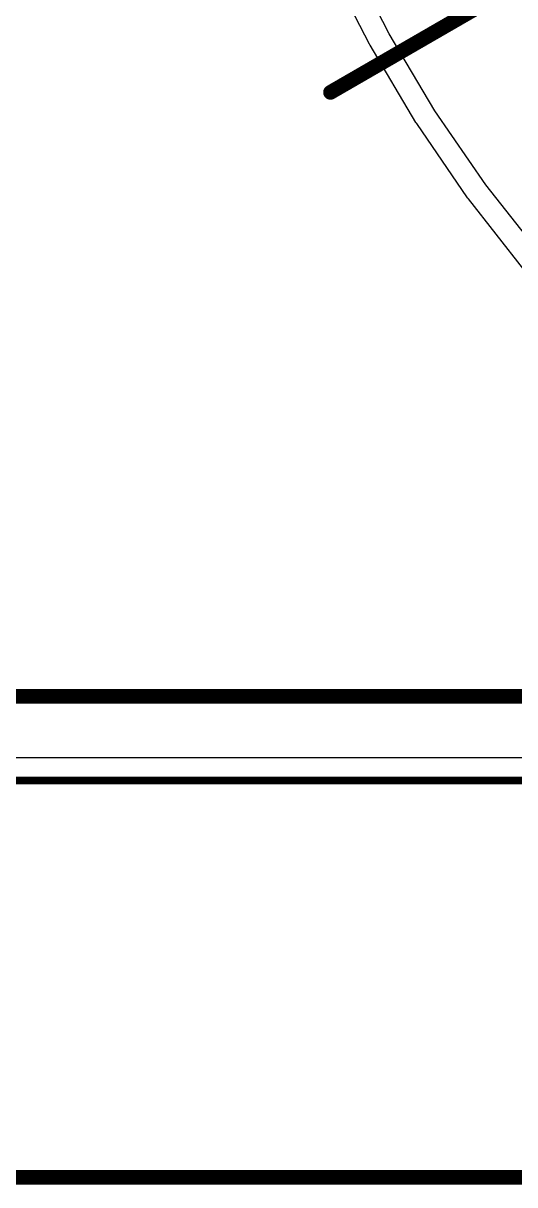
# Model space of a CAD drawing. Header units: inches. Extents: x -7 to 348, y -14 to 159.
# Drawn here: x 6.22 to 14.68, y -13.41 to 6.59 of the extents above; entities that cross this region are included whole.
import ezdxf

# ---------------------------------------------------------------- set-up
doc = ezdxf.new("R2010")
doc.units = ezdxf.units.IN
for name, color, linetype in [('Board Outline', 216, 'Continuous'), ('Bottom Layer', 5, 'Continuous'), ('Dimension', 6, 'Continuous'), ('Fabrication', 76, 'Continuous'), ('Top Layer', 1, 'Continuous'), ('Top Overlay', 2, 'Continuous')]:
    doc.layers.add(name, color=color, linetype=linetype)

msp = doc.modelspace()

# ---------------------------------------------------------------- linework, layer by layer
at = {"layer": 'Board Outline'}
msp.add_lwpolyline([(-1.839, -6.45, 0.127, 0.127, 0), (73.161, -6.45, 0.127, 0.127, 0)], format="xyseb", dxfattribs=at)
msp.add_lwpolyline([(-1.839, -6.45, 0.127, 0.127, 0), (73.161, -6.45, 0.127, 0.127, 0)], format="xyseb", dxfattribs=at)
msp.add_lwpolyline([(-1.839, -6.45, 0.127, 0.127, 0), (73.161, -6.45, 0.127, 0.127, 0)], format="xyseb", dxfattribs=at)
msp.add_lwpolyline([(-1.839, -6.45, 0.127, 0.127, 0), (73.161, -6.45, 0.127, 0.127, 0)], format="xyseb", dxfattribs=at)
at = {"layer": 'Bottom Layer'}
msp.add_line((73.463, -6.062), (-2.141, -6.062), dxfattribs=at)
at = {"layer": 'Dimension'}
for points in [[(58.31, 19.467, 0.254, 0.254, 1), (13.31, 19.467, 0.254, 0.254, 1)], [(11.448, 5.4, 0.127, 0.127, 1), (11.575, 5.4, 0.127, 0.127, 1)]]:
    msp.add_lwpolyline(points, format="xyseb", close=True, dxfattribs=at)
for points in [[(11.511, 5.4, 0.254, 0.254, 0), (60.306, 33.609, 0.254, 0.254, 0)], [(-6.839, -13.284, 0.254, 0.254, 0), (29.897, -13.284, 0.254, 0.254, 0)]]:
    msp.add_lwpolyline(points, format="xyseb", dxfattribs=at)
at = {"layer": 'Fabrication'}
msp.add_lwpolyline([(54.511, 31.138, 0.0127, 0.0127, -1.205705), (14.177, 15.55, 0.0127, 0.0127, 0)], format="xyseb", dxfattribs=at)
msp.add_lwpolyline([(54.511, 31.138, 0.0127, 0.0127, -1.205705), (14.177, 15.55, 0.0127, 0.0127, 0)], format="xyseb", dxfattribs=at)
at = {"layer": 'Top Layer'}
for p, q in [((11.473, 7.612), (12.174, 6.234)), ((12.52, 6.41), (11.82, 7.788)), ((13.309, 5.081), (12.52, 6.41)), ((12.174, 6.234), (12.182, 6.224)), ((12.182, 6.224), (12.186, 6.212)), ((12.186, 6.212), (12.975, 4.882)), ((14.183, 3.806), (13.309, 5.081)), ((12.975, 4.882), (12.984, 4.873)), ((12.984, 4.873), (12.989, 4.861)), ((12.989, 4.861), (13.863, 3.586)), ((15.139, 2.591), (14.183, 3.806)), ((13.863, 3.586), (13.872, 3.577)), ((13.872, 3.577), (13.878, 3.566)), ((13.878, 3.566), (14.834, 2.351)), ((29.272, -6.062), (-2.141, -6.062))]:
    msp.add_line(p, q, dxfattribs=at)
at = {"layer": 'Top Overlay'}
msp.add_lwpolyline([(0, -5, 0.254, 0.254, 0), (71.646, -5, 0.254, 0.254, 0)], format="xyseb", dxfattribs=at)

doc.saveas('drawing.dxf')
